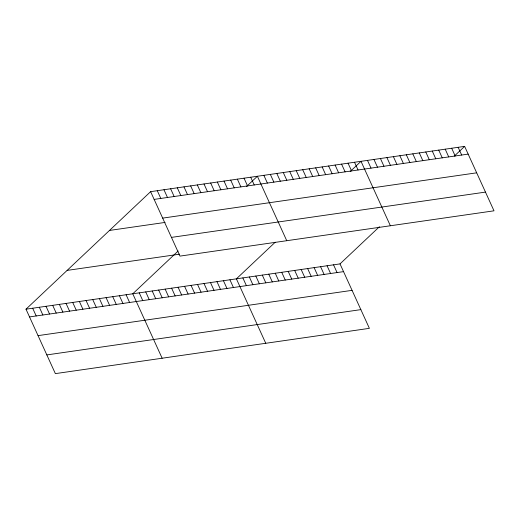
<?xml version="1.0" encoding="UTF-8"?>
<svg xmlns="http://www.w3.org/2000/svg" width="520" height="520" viewBox="0 0 520 520"><rect width="100%" height="100%" fill="white"/><g stroke="black" fill="none" stroke-linecap="round" stroke-linejoin="round"><path stroke-width="0.78" d="M379.425 226.727L340.015 263.894L369.388 328.341L55.367 373.626L26 309.186L150.612 191.659L464.633 146.374L494 210.815L179.985 256.106L150.612 191.659M178.126 251.011L132.769 293.787L162.136 358.228M246.525 186.498L257.381 176.261L286.748 240.708M275.23 242.209L236.392 278.844L265.759 343.285M350.155 171.555L361.004 161.317L390.377 225.764M454.35 156.072L464.633 146.374M154.141 199.4L468.156 154.109M162.669 218.114L476.684 172.822M109.492 230.444L165.1 222.424M171.457 237.393L485.472 192.101M67.126 270.4L179.647 254.176M26 309.186L340.015 263.894M29.53 316.921L343.544 271.635M38.057 335.634L352.072 290.349M46.839 354.913L360.861 309.627M458.153 147.31L461.682 155.044M451.678 148.239L455.201 155.981M445.204 149.175L448.728 156.91M438.724 150.111L442.254 157.846M432.25 151.041L435.773 158.782M425.769 151.977L429.299 159.718M419.296 152.912L422.819 160.648M412.822 153.842L416.344 161.584M406.341 154.778L409.871 162.519M399.867 155.714L403.39 163.449M393.387 156.65L396.916 164.385M386.913 157.579L390.435 165.321M380.438 158.516L383.962 166.251M373.958 159.452L377.488 167.186M367.484 160.381L371.007 168.123M354.529 162.253L358.053 169.988M348.049 163.189L351.579 170.924M341.575 164.119L345.104 171.86M335.101 165.055L338.624 172.79M328.62 165.99L332.15 173.725M322.147 166.92L325.669 174.661M315.666 167.856L319.195 175.591M309.192 168.792L312.721 176.527M302.718 169.722L306.241 177.463M296.238 170.658L299.767 178.399M333.541 264.829L337.071 272.565M289.764 171.594L293.286 179.328M327.067 265.766L330.59 273.5M283.283 172.53L286.812 180.264M320.587 266.695L324.116 274.437M276.809 173.459L280.339 181.201M314.113 267.631L317.636 275.373M270.335 174.395L273.858 182.13M307.632 268.567L311.161 276.302M263.855 175.331L267.384 183.066M301.158 269.503L304.688 277.238M294.684 270.433L298.207 278.174M250.705 177.222L254.234 184.964M288.204 271.369L291.733 279.103M244.036 178.185L247.559 185.926M281.73 272.305L285.252 280.039M237.361 179.153L240.89 186.888M275.249 273.234L278.779 280.976M230.685 180.115L234.214 187.85M268.775 274.17L272.305 281.905M224.016 181.077L227.539 188.812M262.301 275.106L265.824 282.841M217.341 182.039L220.87 189.774M255.821 276.036L259.35 283.777M210.672 183.001L214.194 190.736M249.347 276.971L252.869 284.713M203.996 183.963L207.525 191.698M242.866 277.908L246.395 285.642M197.321 184.925L200.85 192.66M190.651 185.887L194.175 193.622M229.918 279.773L233.441 287.514M183.976 186.849L187.506 194.584M223.438 280.709L226.967 288.444M177.307 187.811L180.83 195.546M216.964 281.645L220.487 289.38M170.631 188.773L174.161 196.514M210.483 282.575L214.013 290.316M163.956 189.735L167.486 197.477M204.009 283.511L207.532 291.252M157.287 190.697L160.81 198.439M197.535 284.447L201.058 292.182M191.055 285.376L194.584 293.118M184.581 286.312L188.103 294.053M178.1 287.248L181.63 294.983M171.626 288.184L175.149 295.919M165.152 289.114L168.675 296.855M158.672 290.05L162.201 297.784M152.198 290.986L155.72 298.721M145.717 291.915L149.247 299.656M139.243 292.851L142.766 300.593M126.094 294.749L129.617 302.484M119.418 295.711L122.948 303.446M112.749 296.673L116.272 304.408M106.073 297.635L109.603 305.37M99.405 298.597L102.927 306.339M92.729 299.559L96.252 307.3M86.053 300.521L89.583 308.262M79.385 301.483L82.907 309.225M72.709 302.445L76.239 310.187M66.04 303.407L69.563 311.149M59.364 304.369L62.888 312.111M52.689 305.331L56.218 313.072M46.02 306.3L49.543 314.034M39.345 307.262L42.874 314.997M32.676 308.224L36.199 315.959"/></g></svg>
